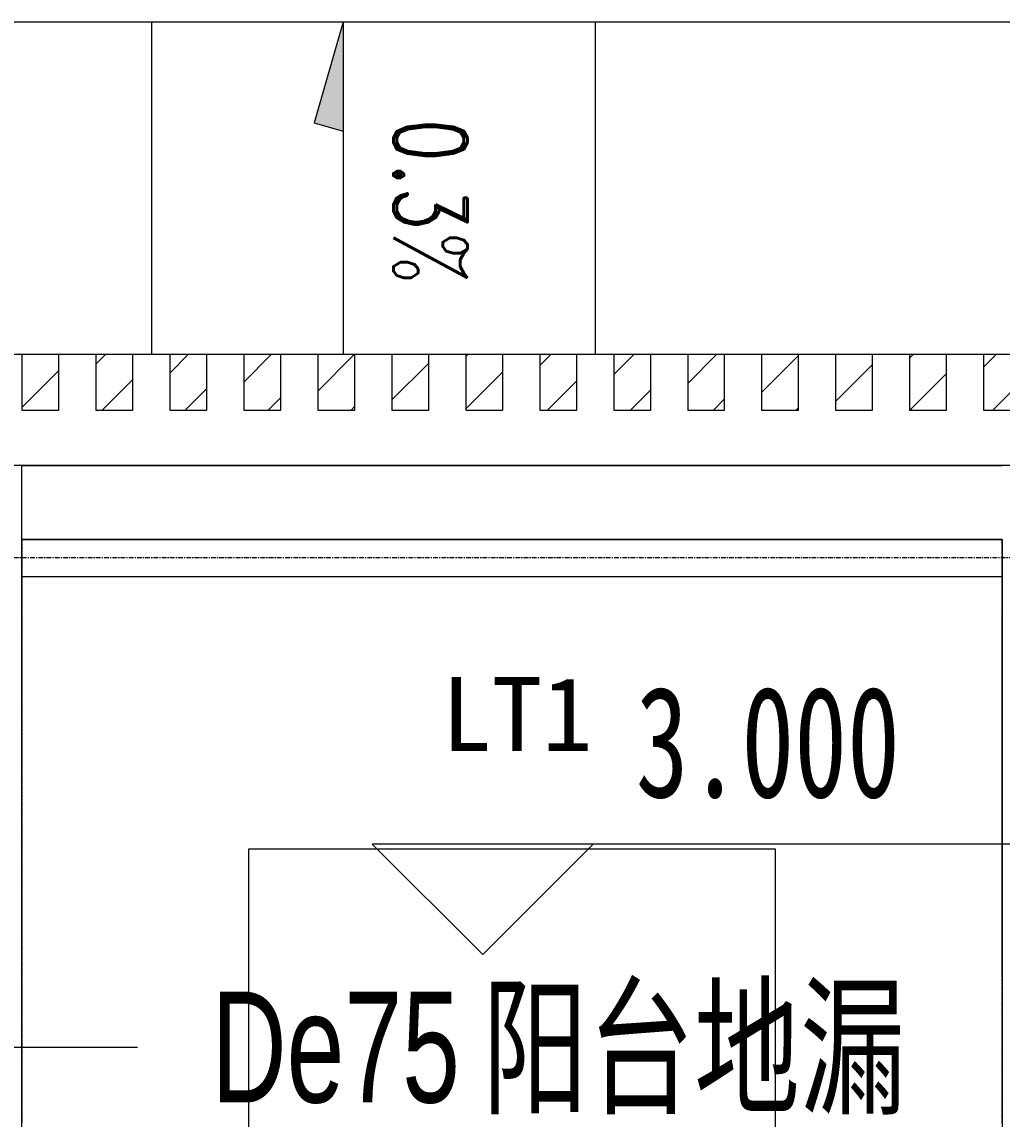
# Model space of a CAD drawing. Header units: millimetres. Extents: x 147592 to 201688, y -27981 to 8299.
# Drawn here: x 168250 to 170900, y -1518 to 1450 of the extents above; entities that cross this region are included whole.
import ezdxf

# ---------------------------------------------------------------- set-up
doc = ezdxf.new("R2010")
doc.units = ezdxf.units.MM
doc.linetypes.add('架空线', pattern=[3.97, 2.38, -1.59])
doc.linetypes.add('轴网线', pattern=[22.24, 12.7, -3.18, 3.18, -3.18])
for name, color, linetype, lineweight in [('A-____-NOTE-TEXT', 7, 'Continuous', 5), ('A-DETL-____-OTLN', 7, 'Continuous', 5), ('A-GLAZ-CWMG-MCUT', 7, 'Continuous', 13), ('A-GLAZ-CWMG-OTLN', 7, 'Continuous', 5), ('A-WALL-____-MCUT', 7, 'Continuous', 13), ('A-WALL-____-OTLN', 7, 'Continuous', 13), ('G-____-____-DIMS', 7, 'Continuous', 5), ('G-____-____-TEXT', 7, 'Continuous', 5), ('I-WALL-____-OTLN', 7, 'Continuous', 13), ('S-COLS-____-MCUT', 7, 'Continuous', 5), ('S-GRID-____-OTLN', 7, 'Continuous', 5), ('S-STRS-____-MBND', 7, 'Continuous', 5), ('S-STRS-____-OTLN', 7, 'Continuous', 5)]:
    doc.layers.add(name, color=color, linetype=linetype, lineweight=lineweight)
doc.layers.add('A-FLOR-____-OTLN', color=7, linetype='Continuous', lineweight=13, true_color=0x007f00)
doc.styles.add('RomanD', font='romand__.ttf', dxfattribs={"width": 0.7, "height": 200})
doc.styles.add('TJ_FangSong', font='', dxfattribs={"width": 0.7, "height": 300})
doc.styles.add('仿宋', font='', dxfattribs={"width": 0.7, "height": 300})
doc.styles.add('黑体_2', font='', dxfattribs={"height": 200})
doc.styles.get('TJ_FangSong').set_extended_font_data('TJ_FangSong')
doc.styles.get('仿宋').set_extended_font_data('FangSong')
doc.styles.get('黑体_2').set_extended_font_data('SimHei')

# ---------------------------------------------------------------- blocks, each defined once
blk = doc.blocks.new('矩形竖梃 - 100_100mm 木色铝方通-V169-二层给排水_消防平面图')
at = {"layer": 'A-GLAZ-CWMG-OTLN', "true_color": 0x515151}
h = blk.add_hatch(dxfattribs=at)
h.set_pattern_fill('FP_138', color=251, style=0, pattern_type=2)
h.set_pattern_definition([(315, (-168300.01, 549.98), (70.71068, 70.71068), [])])
h.paths.add_polyline_path([(50, 150), (50, 0), (-50, 0), (-50, 150)], flags=0)
at = {"layer": 'A-GLAZ-CWMG-MCUT', "color": 251, "lineweight": 5, "true_color": 0x515151}
for p, q in [((-50, 150), (50, 150)), ((-50, 0), (-50, 150)), ((50, 150), (50, 0)), ((50, 0), (-50, 0))]:
    blk.add_line(p, q, dxfattribs=at)
blk = doc.blocks.new('矩形竖梃 - 100_100mm 木色铝方通-V170-二层给排水_消防平面图')
at = {"layer": 'A-GLAZ-CWMG-OTLN', "true_color": 0x515151}
h = blk.add_hatch(dxfattribs=at)
h.set_pattern_fill('FP_139', color=251, style=0, pattern_type=2)
h.set_pattern_definition([(315, (-168500.01, 549.98), (70.71068, 70.71068), [])])
h.paths.add_polyline_path([(50, 150), (50, 0), (-50, 0), (-50, 150)], flags=0)
at = {"layer": 'A-GLAZ-CWMG-MCUT', "color": 251, "lineweight": 5, "true_color": 0x515151}
for p, q in [((-50, 150), (50, 150)), ((-50, 0), (-50, 150)), ((50, 150), (50, 0)), ((50, 0), (-50, 0))]:
    blk.add_line(p, q, dxfattribs=at)
blk = doc.blocks.new('矩形竖梃 - 100_100mm 木色铝方通-V171-二层给排水_消防平面图')
at = {"layer": 'A-GLAZ-CWMG-OTLN', "true_color": 0x515151}
h = blk.add_hatch(dxfattribs=at)
h.set_pattern_fill('FP_140', color=251, style=0, pattern_type=2)
h.set_pattern_definition([(315, (-168700.01, 549.98), (70.71068, 70.71068), [])])
h.paths.add_polyline_path([(50, 150), (50, 0), (-50, 0), (-50, 150)], flags=0)
at = {"layer": 'A-GLAZ-CWMG-MCUT', "color": 251, "lineweight": 5, "true_color": 0x515151}
for p, q in [((-50, 150), (50, 150)), ((-50, 0), (-50, 150)), ((50, 150), (50, 0)), ((50, 0), (-50, 0))]:
    blk.add_line(p, q, dxfattribs=at)
blk = doc.blocks.new('矩形竖梃 - 100_100mm 木色铝方通-V172-二层给排水_消防平面图')
at = {"layer": 'A-GLAZ-CWMG-OTLN', "true_color": 0x515151}
h = blk.add_hatch(dxfattribs=at)
h.set_pattern_fill('FP_141', color=251, style=0, pattern_type=2)
h.set_pattern_definition([(315, (-168900.01, 549.98), (70.71068, 70.71068), [])])
h.paths.add_polyline_path([(50, 150), (50, 0), (-50, 0), (-50, 150)], flags=0)
at = {"layer": 'A-GLAZ-CWMG-MCUT', "color": 251, "lineweight": 5, "true_color": 0x515151}
for p, q in [((-50, 150), (50, 150)), ((-50, 0), (-50, 150)), ((50, 150), (50, 0)), ((50, 0), (-50, 0))]:
    blk.add_line(p, q, dxfattribs=at)
blk = doc.blocks.new('矩形竖梃 - 100_100mm 木色铝方通-V173-二层给排水_消防平面图')
at = {"layer": 'A-GLAZ-CWMG-OTLN', "true_color": 0x515151}
h = blk.add_hatch(dxfattribs=at)
h.set_pattern_fill('FP_142', color=251, style=0, pattern_type=2)
h.set_pattern_definition([(315, (-169100.01, 549.98), (70.71068, 70.71068), [])])
h.paths.add_polyline_path([(50, 150), (50, 0), (-50, 0), (-50, 150)], flags=0)
at = {"layer": 'A-GLAZ-CWMG-MCUT', "color": 251, "lineweight": 5, "true_color": 0x515151}
for p, q in [((-50, 150), (50, 150)), ((-50, 0), (-50, 150)), ((50, 150), (50, 0)), ((50, 0), (-50, 0))]:
    blk.add_line(p, q, dxfattribs=at)
blk = doc.blocks.new('矩形竖梃 - 100_100mm 木色铝方通-V174-二层给排水_消防平面图')
at = {"layer": 'A-GLAZ-CWMG-OTLN', "true_color": 0x515151}
h = blk.add_hatch(dxfattribs=at)
h.set_pattern_fill('FP_143', color=251, style=0, pattern_type=2)
h.set_pattern_definition([(315, (-169300.01, 549.98), (70.71068, 70.71068), [])])
h.paths.add_polyline_path([(50, 150), (50, 0), (-50, 0), (-50, 150)], flags=0)
at = {"layer": 'A-GLAZ-CWMG-MCUT', "color": 251, "lineweight": 5, "true_color": 0x515151}
for p, q in [((-50, 150), (50, 150)), ((-50, 0), (-50, 150)), ((50, 150), (50, 0)), ((50, 0), (-50, 0))]:
    blk.add_line(p, q, dxfattribs=at)
blk = doc.blocks.new('矩形竖梃 - 100_100mm 木色铝方通-V175-二层给排水_消防平面图')
at = {"layer": 'A-GLAZ-CWMG-OTLN', "true_color": 0x515151}
h = blk.add_hatch(dxfattribs=at)
h.set_pattern_fill('FP_144', color=251, style=0, pattern_type=2)
h.set_pattern_definition([(315, (-169500.01, 549.98), (70.71068, 70.71068), [])])
h.paths.add_polyline_path([(50, 150), (50, 0), (-50, 0), (-50, 150), (18.6, 150)], flags=0)
at = {"layer": 'A-GLAZ-CWMG-MCUT', "color": 251, "lineweight": 5, "true_color": 0x515151}
for p, q in [((-50, 150), (50, 150)), ((-50, 0), (-50, 150)), ((50, 150), (50, 0)), ((50, 0), (-50, 0))]:
    blk.add_line(p, q, dxfattribs=at)
blk = doc.blocks.new('矩形竖梃 - 100_100mm 木色铝方通-V176-二层给排水_消防平面图')
at = {"layer": 'A-GLAZ-CWMG-OTLN', "true_color": 0x515151}
h = blk.add_hatch(dxfattribs=at)
h.set_pattern_fill('FP_145', color=251, style=0, pattern_type=2)
h.set_pattern_definition([(315, (-169700.01, 549.98), (70.71068, 70.71068), [])])
h.paths.add_polyline_path([(50, 150), (50, 0), (-50, 0), (-50, 150)], flags=0)
at = {"layer": 'A-GLAZ-CWMG-MCUT', "color": 251, "lineweight": 5, "true_color": 0x515151}
for p, q in [((-50, 150), (50, 150)), ((-50, 0), (-50, 150)), ((50, 150), (50, 0)), ((50, 0), (-50, 0))]:
    blk.add_line(p, q, dxfattribs=at)
blk = doc.blocks.new('矩形竖梃 - 100_100mm 木色铝方通-V177-二层给排水_消防平面图')
at = {"layer": 'A-GLAZ-CWMG-OTLN', "true_color": 0x515151}
h = blk.add_hatch(dxfattribs=at)
h.set_pattern_fill('FP_146', color=251, style=0, pattern_type=2)
h.set_pattern_definition([(315, (-169900.01, 549.98), (70.71068, 70.71068), [])])
h.paths.add_polyline_path([(50, 150), (50, 0), (-50, 0), (-50, 150)], flags=0)
at = {"layer": 'A-GLAZ-CWMG-MCUT', "color": 251, "lineweight": 5, "true_color": 0x515151}
for p, q in [((-50, 150), (50, 150)), ((-50, 0), (-50, 150)), ((50, 150), (50, 0)), ((50, 0), (-50, 0))]:
    blk.add_line(p, q, dxfattribs=at)
blk = doc.blocks.new('矩形竖梃 - 100_100mm 木色铝方通-V178-二层给排水_消防平面图')
at = {"layer": 'A-GLAZ-CWMG-OTLN', "true_color": 0x515151}
h = blk.add_hatch(dxfattribs=at)
h.set_pattern_fill('FP_147', color=251, style=0, pattern_type=2)
h.set_pattern_definition([(315, (-170100.01, 549.98), (70.71068, 70.71068), [])])
h.paths.add_polyline_path([(50, 150), (50, 0), (-50, 0), (-50, 150)], flags=0)
at = {"layer": 'A-GLAZ-CWMG-MCUT', "color": 251, "lineweight": 5, "true_color": 0x515151}
for p, q in [((-50, 150), (50, 150)), ((-50, 0), (-50, 150)), ((50, 150), (50, 0)), ((50, 0), (-50, 0))]:
    blk.add_line(p, q, dxfattribs=at)
blk = doc.blocks.new('矩形竖梃 - 100_100mm 木色铝方通-V179-二层给排水_消防平面图')
at = {"layer": 'A-GLAZ-CWMG-OTLN', "true_color": 0x515151}
h = blk.add_hatch(dxfattribs=at)
h.set_pattern_fill('FP_148', color=251, style=0, pattern_type=2)
h.set_pattern_definition([(315, (-170300.01, 549.98), (70.71068, 70.71068), [])])
h.paths.add_polyline_path([(50, 150), (50, 0), (-50, 0), (-50, 150)], flags=0)
at = {"layer": 'A-GLAZ-CWMG-MCUT', "color": 251, "lineweight": 5, "true_color": 0x515151}
for p, q in [((-50, 150), (50, 150)), ((-50, 0), (-50, 150)), ((50, 150), (50, 0)), ((50, 0), (-50, 0))]:
    blk.add_line(p, q, dxfattribs=at)
blk = doc.blocks.new('矩形竖梃 - 100_100mm 木色铝方通-V180-二层给排水_消防平面图')
at = {"layer": 'A-GLAZ-CWMG-OTLN', "true_color": 0x515151}
h = blk.add_hatch(dxfattribs=at)
h.set_pattern_fill('FP_149', color=251, style=0, pattern_type=2)
h.set_pattern_definition([(315, (-170500.01, 549.98), (70.71068, 70.71068), [])])
h.paths.add_polyline_path([(50, 150), (50, 0), (-50, 0), (-50, 150)], flags=0)
at = {"layer": 'A-GLAZ-CWMG-MCUT', "color": 251, "lineweight": 5, "true_color": 0x515151}
for p, q in [((-50, 150), (50, 150)), ((-50, 0), (-50, 150)), ((50, 150), (50, 0)), ((50, 0), (-50, 0))]:
    blk.add_line(p, q, dxfattribs=at)
blk = doc.blocks.new('矩形竖梃 - 100_100mm 木色铝方通-V181-二层给排水_消防平面图')
at = {"layer": 'A-GLAZ-CWMG-OTLN', "true_color": 0x515151}
h = blk.add_hatch(dxfattribs=at)
h.set_pattern_fill('FP_150', color=251, style=0, pattern_type=2)
h.set_pattern_definition([(315, (-170700.01, 549.98), (70.71068, 70.71068), [])])
h.paths.add_polyline_path([(50, 150), (50, 0), (-50, 0), (-50, 150)], flags=0)
at = {"layer": 'A-GLAZ-CWMG-MCUT', "color": 251, "lineweight": 5, "true_color": 0x515151}
for p, q in [((-50, 150), (50, 150)), ((-50, 0), (-50, 150)), ((50, 150), (50, 0)), ((50, 0), (-50, 0))]:
    blk.add_line(p, q, dxfattribs=at)
blk = doc.blocks.new('矩形竖梃 - 100_100mm 木色铝方通-V182-二层给排水_消防平面图')
at = {"layer": 'A-GLAZ-CWMG-OTLN', "true_color": 0x515151}
h = blk.add_hatch(dxfattribs=at)
h.set_pattern_fill('FP_151', color=251, style=0, pattern_type=2)
h.set_pattern_definition([(315, (-170900.01, 549.98), (70.71068, 70.71068), [])])
h.paths.add_polyline_path([(50, 150), (50, 0), (-50, 0), (-50, 150)], flags=0)
at = {"layer": 'A-GLAZ-CWMG-MCUT', "color": 251, "lineweight": 5, "true_color": 0x515151}
for p, q in [((-50, 150), (50, 150)), ((-50, 0), (-50, 150)), ((50, 150), (50, 0)), ((50, 0), (-50, 0))]:
    blk.add_line(p, q, dxfattribs=at)
blk = doc.blocks.new('高程点 - 相对高程点-103621-二层给排水_消防平面图')
at = {"layer": 'G-____-____-DIMS', "color": 173, "true_color": 0x5151ff}
for p, q in [((15.062, 2.987), (-2.987, 2.987)), ((0, 0), (-2.987, 2.987)), ((0, 0), (2.987, 2.987))]:
    blk.add_line(p, q, dxfattribs=at)
blk = doc.blocks.new('TJ符号_排水箭头_小 - 排水箭头 小-2094122-二层给排水_消防平面图')
at = {"layer": 'A-____-NOTE-TEXT', "true_color": 0x888888}
blk.add_hatch(color=252, dxfattribs=at).paths.add_polyline_path([(2.73, -0.78), (0, 0), (2.953, 0)], flags=0)
at = {"layer": 'A-____-NOTE-TEXT', "color": 173, "true_color": 0x5151ff}
for p, q in [((0, 0), (2.73, -0.78)), ((0, 0), (9, 0)), ((2.73, -0.78), (2.953, 0))]:
    blk.add_line(p, q, dxfattribs=at)
blk = doc.blocks.new('YXQH_AR_B9-20_rvt-1-二层给排水_消防平面图')
at = {"layer": 'A-DETL-____-OTLN', "color": 173, "true_color": 0x5151ff}
blk.add_line((165000, 1450), (177900, 1450), dxfattribs=at)
at = {"layer": 'A-DETL-____-OTLN', "color": 251, "true_color": 0x515151}
for p, q in [((168600, 1450), (168600, 550)), ((169800, 1450), (169800, 550))]:
    blk.add_line(p, q, dxfattribs=at)
at = {"layer": 'A-WALL-____-MCUT', "color": 251, "lineweight": 5, "true_color": 0x515151}
for p, q in [((174650, 250), (167350, 250)), ((168250, -4900), (168250, 50)), ((168250, 50), (170900, 50)), ((170900, 50), (170900, -2544.4))]:
    blk.add_line(p, q, dxfattribs=at)
at = {"layer": 'A-WALL-____-OTLN', "color": 251, "lineweight": 5, "true_color": 0x515151}
blk.add_line((168250, -1130), (168250, -150), dxfattribs=at)
at = {"layer": 'G-____-____-DIMS', "color": 251, "true_color": 0x515151}
blk.add_line((169495.9, -1073.1), (169495.9, -1073.1), dxfattribs=at)
blk.add_line((169495.9, -1073.1), (169495.9, -1073.1), dxfattribs=at)
at = {"layer": 'S-GRID-____-OTLN', "color": 173, "linetype": '轴网线', "true_color": 0x5151ff}
blk.add_line((199020.5, 0), (148525.8, 0), dxfattribs=at)
at = {"layer": 'S-STRS-____-MBND', "color": 251, "linetype": '架空线', "true_color": 0x515151}
for p, q in [((168250, 50), (168250, -1530)), ((170900, 50), (168250, 50)), ((168250, 50), (168250, -1530)), ((170900, 50), (168250, 50)), ((170900, -1530), (170900, 50)), ((170900, -1530), (170900, 50))]:
    blk.add_line(p, q, dxfattribs=at)
at = {"layer": 'S-STRS-____-OTLN', "color": 251, "true_color": 0x515151}
blk.add_line((170900, -1130), (170900, -150), dxfattribs=at)
at = {"layer": 'S-STRS-____-OTLN', "color": 173, "true_color": 0x5151ff}
for p, q in [((168862.5, -787.5), (168862.5, -1625)), ((170287.5, -787.5), (168862.5, -787.5)), ((170287.5, -1625), (170287.5, -787.5))]:
    blk.add_line(p, q, dxfattribs=at)
at = {"color": 251, "lineweight": 5, "true_color": 0x515151, "xscale": 100, "yscale": 100, "zscale": 100, "rotation": 270.0046195464517}
blk.add_blockref('TJ符号_排水箭头_小 - 排水箭头 小-2094122-二层给排水_消防平面图', (169118.5, 1450), dxfattribs=at)
at = {"color": 251, "lineweight": 5, "true_color": 0x515151, "extrusion": (0, 0, -1), "rotation": 180}
for name, p in [('矩形竖梃 - 100_100mm 木色铝方通-V169-二层给排水_消防平面图', (-168300, 550)), ('矩形竖梃 - 100_100mm 木色铝方通-V170-二层给排水_消防平面图', (-168500, 550)), ('矩形竖梃 - 100_100mm 木色铝方通-V171-二层给排水_消防平面图', (-168700, 550)), ('矩形竖梃 - 100_100mm 木色铝方通-V172-二层给排水_消防平面图', (-168900, 550)), ('矩形竖梃 - 100_100mm 木色铝方通-V173-二层给排水_消防平面图', (-169100, 550)), ('矩形竖梃 - 100_100mm 木色铝方通-V174-二层给排水_消防平面图', (-169300, 550)), ('矩形竖梃 - 100_100mm 木色铝方通-V175-二层给排水_消防平面图', (-169500, 550)), ('矩形竖梃 - 100_100mm 木色铝方通-V176-二层给排水_消防平面图', (-169700, 550)), ('矩形竖梃 - 100_100mm 木色铝方通-V177-二层给排水_消防平面图', (-169900, 550)), ('矩形竖梃 - 100_100mm 木色铝方通-V178-二层给排水_消防平面图', (-170100, 550)), ('矩形竖梃 - 100_100mm 木色铝方通-V179-二层给排水_消防平面图', (-170300, 550)), ('矩形竖梃 - 100_100mm 木色铝方通-V180-二层给排水_消防平面图', (-170500, 550)), ('矩形竖梃 - 100_100mm 木色铝方通-V181-二层给排水_消防平面图', (-170700, 550)), ('矩形竖梃 - 100_100mm 木色铝方通-V182-二层给排水_消防平面图', (-170900, 550))]:
    blk.add_blockref(name, p, dxfattribs=at)
at = {"color": 251, "lineweight": 5, "true_color": 0x515151, "xscale": 99.99999999999993, "yscale": 99.99999999999993, "zscale": 99.99999999999993}
blk.add_blockref('高程点 - 相对高程点-103621-二层给排水_消防平面图', (169495.9, -1073.1), dxfattribs=at)
at = {"layer": 'A-____-NOTE-TEXT', "color": 251, "true_color": 0x515151, "insert": (169454.3, 1190.1), "char_height": 200, "width": 611.688, "attachment_point": 1, "rotation": 270.0046, "style": 'RomanD'}
blk.add_mtext('0.3%', dxfattribs=at)
at = {"layer": 'G-____-____-DIMS', "color": 251, "true_color": 0x515151, "insert": (169909.6, -347.4), "char_height": 300, "width": 926.913, "attachment_point": 1, "line_spacing_factor": 0.898273, "style": '仿宋'}
blk.add_mtext('3.000', dxfattribs=at)
at = {"layer": 'G-____-____-TEXT', "color": 251, "true_color": 0x515151, "insert": (169384.6, -322.3), "char_height": 200, "width": 553.164, "attachment_point": 1, "style": '黑体_2'}
blk.add_mtext('LT1', dxfattribs=at)
blk = doc.blocks.new('YXQH_ST_B9-20_rvt-1-二层给排水_消防平面图')
at = {"layer": 'A-FLOR-____-OTLN', "color": 95, "lineweight": 18, "true_color": 0x51a751}
for p, q in [((168250, 550), (168150, 550)), ((168450, 550), (168350, 550)), ((168650, 550), (168550, 550)), ((168850, 550), (168750, 550)), ((169050, 550), (168950, 550)), ((169250, 550), (169150, 550)), ((169450, 550), (169350, 550)), ((169650, 550), (169550, 550)), ((169850, 550), (169750, 550)), ((170050, 550), (169950, 550)), ((170250, 550), (170150, 550)), ((170450, 550), (170350, 550)), ((170650, 550), (170550, 550)), ((170850, 550), (170750, 550)), ((168250, 250), (170900, 250)), ((168250, -50), (170900, -50)), ((168250, -1130), (168250, -150))]:
    blk.add_line(p, q, dxfattribs=at)
at = {"layer": 'I-WALL-____-OTLN', "color": 251, "lineweight": 18, "true_color": 0x515151}
for p, q in [((168250, 250), (170900, 250)), ((170900, 50), (168250, 50))]:
    blk.add_line(p, q, dxfattribs=at)
at = {"layer": 'S-COLS-____-MCUT', "color": 251, "lineweight": 18, "true_color": 0x515151}
for p, q in [((168250, 250), (168050, 250)), ((168250, -150), (168250, 250)), ((168250, -1530), (168250, -1130))]:
    blk.add_line(p, q, dxfattribs=at)

msp = doc.modelspace()

# ---------------------------------------------------------------- linework, layer by layer
at = {"layer": 'G-____-____-TEXT'}
msp.add_line((167800.5, -1323), (168562.8, -1323), dxfattribs=at)

# ---------------------------------------------------------------- block references
at = {"lineweight": 5}
for name in ['YXQH_AR_B9-20_rvt-1-二层给排水_消防平面图', 'YXQH_ST_B9-20_rvt-1-二层给排水_消防平面图']:
    msp.add_blockref(name, (0, 0), dxfattribs=at)

# ---------------------------------------------------------------- texts
at = {"layer": 'G-____-____-TEXT', "char_height": 300, "attachment_point": 1, "style": 'TJ_FangSong'}
for s, insert, width in [('阳台地漏', (169494.4, -1173), 1436.624), ('De75 ', (168762.8, -1173), 886.666)]:
    msp.add_mtext(s, dxfattribs=dict(at, insert=insert, width=width))

doc.saveas('drawing.dxf')
